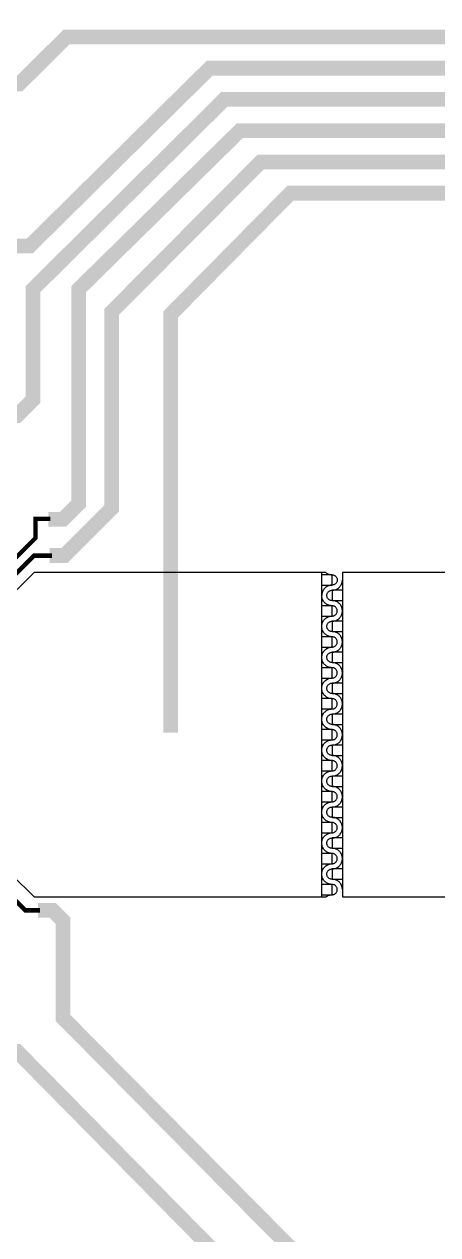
# Model space of a CAD drawing. Extents: x 190.8 to 267.1, y 124 to 174.8.
# Drawn here: x 233.59 to 236.39, y 150.39 to 158.6 of the extents above; entities that cross this region are included whole.
import ezdxf

# ---------------------------------------------------------------- set-up
doc = ezdxf.new("R2010")
doc.units = 0
doc.header["$MEASUREMENT"] = 0

msp = doc.modelspace()

# ---------------------------------------------------------------- linework, layer by layer
for points, const_width in [([(232.3371, 158.1957), (233.5546, 158.1957), (233.8746, 158.5134), (254.9479, 158.5134), (255.7994, 159.3557), (256.8946, 159.3557)], 0.1), ([(233.5249, 157.0957), (233.6249, 157.0957), (234.8446, 158.3016), (255.0023, 158.3016), (255.5194, 158.3881), (261.6627, 158.3881), (261.9746, 157.6697), (261.9746, 156.8157)], 0.1), ([(232.3296, 155.9457), (233.5396, 155.9457), (233.6464, 156.0525), (233.6464, 156.8025), (234.9439, 158.0898), (255.0023, 158.0898), (255.5194, 158.1531), (259.1619, 158.1531), (259.4346, 157.4507), (259.4346, 156.8055)], 0.1), ([(233.7509, 155.2426), (233.8509, 155.2426), (233.9562, 155.3479), (233.9562, 156.8025), (235.0496, 157.878), (256.2596, 157.878), (256.8946, 157.2462), (256.8946, 156.8157)], 0.1), ([(233.7611, 154.9965), (233.8611, 154.9965), (234.1806, 155.316), (234.1806, 156.6491), (235.1911, 157.6661), (254.6561, 157.6661), (255.7048, 155.8481), (261.3396, 155.8481), (261.9746, 155.2021), (261.9746, 154.2757)], 0.1), ([(234.5796, 153.7957), (234.5796, 156.6307), (235.3921, 157.4543), (254.0446, 157.4543), (255.3563, 155.6131), (258.7996, 155.6131), (259.4346, 154.6391), (259.4346, 154.2757)], 0.1), ([(233.7656, 155.2456), (233.6646, 155.2456), (233.6646, 155.1156), (233.4446, 154.8956), (233.3496, 154.8956)], 0.03), ([(233.399, 154.7399), (233.6546, 154.9956), (233.7756, 154.9956)], 0.03), ([(233.6806, 152.5899), (233.7806, 152.5899), (233.8513, 152.5192), (233.8513, 151.8592), (235.4651, 150.2277), (253.7959, 150.2277), (255.8874, 153.0731), (258.7996, 153.0731), (259.4346, 152.4356), (259.4346, 151.9356)], 0.1), ([(233.6956, 152.5896), (233.5956, 152.5896), (233.4896, 152.6956), (233.3496, 152.6956)], 0.03), ([(232.3296, 151.6331), (233.5396, 151.6331), (235.2516, 149.8948), (254.2034, 149.8948), (256.2596, 151.9356), (256.8946, 151.9356)], 0.1)]:
    msp.add_lwpolyline(points, dxfattribs=dict(const_width=const_width))
for points in [[(235.6313, 154.8806), (233.6546, 154.8806), (233.5046, 154.7306), (233.5046, 152.8306), (233.6546, 152.6806), (235.6313, 152.6806)], [(235.6046, 152.6806), (235.6046, 154.8806)], [(235.6046, 154.7956), (235.6746, 154.7956), (235.6746, 154.8656), (235.6046, 154.8656)], [(235.6313, 154.8806), (235.6316, 154.8803), (235.6364, 154.8768), (235.6464, 154.8713), (235.6519, 154.8693), (235.6574, 154.8676), (235.6631, 154.8666), (235.6689, 154.8658), (235.6746, 154.8656)], [(235.6746, 154.8656), (235.6786, 154.8653), (235.6826, 154.8646), (235.6866, 154.8636), (235.6904, 154.8618), (235.6939, 154.8598), (235.6971, 154.8573), (235.7001, 154.8546), (235.7026, 154.8516), (235.7049, 154.8481), (235.7069, 154.8443), (235.7081, 154.8406), (235.7091, 154.8366), (235.7096, 154.8326), (235.7096, 154.8286), (235.7091, 154.8246), (235.7081, 154.8206), (235.7069, 154.8166), (235.7049, 154.8131), (235.7026, 154.8096), (235.7001, 154.8066), (235.6971, 154.8038), (235.6939, 154.8013), (235.6904, 154.7993), (235.6866, 154.7976), (235.6826, 154.7966), (235.6786, 154.7958), (235.6746, 154.7956)], [(235.6746, 154.7956), (235.6689, 154.7953), (235.6631, 154.7946), (235.6574, 154.7936), (235.6519, 154.7918), (235.6464, 154.7898), (235.6364, 154.7843), (235.6316, 154.7808), (235.6271, 154.7771), (235.6231, 154.7731), (235.6194, 154.7686), (235.6159, 154.7638), (235.6104, 154.7538), (235.6084, 154.7483), (235.6066, 154.7428), (235.6056, 154.7371), (235.6049, 154.7313), (235.6046, 154.7256)], [(235.6746, 154.7606), (235.6804, 154.7608), (235.6861, 154.7616), (235.6919, 154.7626), (235.6974, 154.7643), (235.7029, 154.7663), (235.7129, 154.7718), (235.7176, 154.7753), (235.7221, 154.7791), (235.7261, 154.7831), (235.7299, 154.7876), (235.7334, 154.7923), (235.7389, 154.8023), (235.7409, 154.8078), (235.7426, 154.8133), (235.7436, 154.8191), (235.7444, 154.8248), (235.7446, 154.8306)], [(235.6746, 154.6556), (235.6689, 154.6558), (235.6631, 154.6566), (235.6574, 154.6576), (235.6519, 154.6593), (235.6464, 154.6613), (235.6364, 154.6668), (235.6316, 154.6703), (235.6271, 154.6741), (235.6231, 154.6781), (235.6194, 154.6826), (235.6159, 154.6873), (235.6104, 154.6973), (235.6084, 154.7028), (235.6066, 154.7083), (235.6056, 154.7141), (235.6049, 154.7198), (235.6046, 154.7256)], [(235.6746, 154.6906), (235.6706, 154.6908), (235.6666, 154.6916), (235.6626, 154.6926), (235.6589, 154.6943), (235.6554, 154.6963), (235.6521, 154.6988), (235.6491, 154.7016), (235.6466, 154.7046), (235.6444, 154.7081), (235.6424, 154.7118), (235.6411, 154.7156), (235.6401, 154.7196), (235.6396, 154.7236), (235.6396, 154.7276), (235.6401, 154.7316), (235.6411, 154.7356), (235.6424, 154.7396), (235.6444, 154.7431), (235.6466, 154.7466), (235.6491, 154.7496), (235.6521, 154.7523), (235.6554, 154.7548), (235.6589, 154.7568), (235.6626, 154.7586), (235.6666, 154.7596), (235.6706, 154.7603), (235.6746, 154.7606)], [(235.7446, 154.7606), (235.6746, 154.7606), (235.6746, 154.6906), (235.7446, 154.6906)], [(235.7446, 154.6206), (235.7444, 154.6263), (235.7436, 154.6321), (235.7426, 154.6378), (235.7409, 154.6433), (235.7389, 154.6488), (235.7334, 154.6588), (235.7299, 154.6636), (235.7261, 154.6681), (235.7221, 154.6721), (235.7176, 154.6758), (235.7129, 154.6793), (235.7029, 154.6848), (235.6974, 154.6868), (235.6919, 154.6886), (235.6861, 154.6896), (235.6804, 154.6903), (235.6746, 154.6906)], [(235.6046, 154.5856), (235.6746, 154.5856), (235.6746, 154.6556), (235.6046, 154.6556)], [(235.6746, 154.5856), (235.6786, 154.5858), (235.6826, 154.5866), (235.6866, 154.5876), (235.6904, 154.5893), (235.6939, 154.5913), (235.6971, 154.5938), (235.7001, 154.5966), (235.7026, 154.5996), (235.7049, 154.6031), (235.7069, 154.6068), (235.7081, 154.6106), (235.7091, 154.6146), (235.7096, 154.6186), (235.7096, 154.6226), (235.7091, 154.6266), (235.7081, 154.6306), (235.7069, 154.6346), (235.7049, 154.6381), (235.7026, 154.6416), (235.7001, 154.6446), (235.6971, 154.6473), (235.6939, 154.6498), (235.6904, 154.6518), (235.6866, 154.6536), (235.6826, 154.6546), (235.6786, 154.6553), (235.6746, 154.6556)], [(235.6746, 154.5506), (235.6804, 154.5508), (235.6861, 154.5516), (235.6919, 154.5526), (235.6974, 154.5543), (235.7029, 154.5563), (235.7129, 154.5618), (235.7176, 154.5653), (235.7221, 154.5691), (235.7261, 154.5731), (235.7299, 154.5776), (235.7334, 154.5823), (235.7389, 154.5923), (235.7409, 154.5978), (235.7426, 154.6033), (235.7436, 154.6091), (235.7444, 154.6148), (235.7446, 154.6206)], [(235.6046, 154.5156), (235.6049, 154.5213), (235.6056, 154.5271), (235.6066, 154.5328), (235.6084, 154.5383), (235.6104, 154.5438), (235.6159, 154.5538), (235.6194, 154.5586), (235.6231, 154.5631), (235.6271, 154.5671), (235.6316, 154.5708), (235.6364, 154.5743), (235.6464, 154.5798), (235.6519, 154.5818), (235.6574, 154.5836), (235.6631, 154.5846), (235.6689, 154.5853), (235.6746, 154.5856)], [(235.6746, 154.4806), (235.6706, 154.4808), (235.6666, 154.4816), (235.6626, 154.4826), (235.6589, 154.4843), (235.6554, 154.4863), (235.6521, 154.4888), (235.6491, 154.4916), (235.6466, 154.4946), (235.6444, 154.4981), (235.6424, 154.5018), (235.6411, 154.5056), (235.6401, 154.5096), (235.6396, 154.5136), (235.6396, 154.5176), (235.6401, 154.5216), (235.6411, 154.5256), (235.6424, 154.5296), (235.6444, 154.5331), (235.6466, 154.5366), (235.6491, 154.5396), (235.6521, 154.5423), (235.6554, 154.5448), (235.6589, 154.5468), (235.6626, 154.5486), (235.6666, 154.5496), (235.6706, 154.5503), (235.6746, 154.5506)], [(235.7446, 154.5506), (235.6746, 154.5506), (235.6746, 154.4806), (235.7446, 154.4806)], [(235.6746, 154.4456), (235.6689, 154.4458), (235.6631, 154.4466), (235.6574, 154.4476), (235.6519, 154.4493), (235.6464, 154.4513), (235.6364, 154.4568), (235.6316, 154.4603), (235.6271, 154.4641), (235.6231, 154.4681), (235.6194, 154.4726), (235.6159, 154.4773), (235.6104, 154.4873), (235.6084, 154.4928), (235.6066, 154.4983), (235.6056, 154.5041), (235.6049, 154.5098), (235.6046, 154.5156)], [(235.6046, 154.3756), (235.6746, 154.3756), (235.6746, 154.4456), (235.6046, 154.4456)], [(235.7446, 154.4106), (235.7444, 154.4163), (235.7436, 154.4221), (235.7426, 154.4278), (235.7409, 154.4333), (235.7389, 154.4388), (235.7334, 154.4488), (235.7299, 154.4536), (235.7261, 154.4581), (235.7221, 154.4621), (235.7176, 154.4658), (235.7129, 154.4693), (235.7029, 154.4748), (235.6974, 154.4768), (235.6919, 154.4786), (235.6861, 154.4796), (235.6804, 154.4803), (235.6746, 154.4806)], [(235.6746, 154.3756), (235.6786, 154.3758), (235.6826, 154.3766), (235.6866, 154.3776), (235.6904, 154.3793), (235.6939, 154.3813), (235.6971, 154.3838), (235.7001, 154.3866), (235.7026, 154.3896), (235.7049, 154.3931), (235.7069, 154.3968), (235.7081, 154.4006), (235.7091, 154.4046), (235.7096, 154.4086), (235.7096, 154.4126), (235.7091, 154.4166), (235.7081, 154.4206), (235.7069, 154.4246), (235.7049, 154.4281), (235.7026, 154.4316), (235.7001, 154.4346), (235.6971, 154.4373), (235.6939, 154.4398), (235.6904, 154.4418), (235.6866, 154.4436), (235.6826, 154.4446), (235.6786, 154.4453), (235.6746, 154.4456)], [(235.6046, 154.3056), (235.6049, 154.3113), (235.6056, 154.3171), (235.6066, 154.3228), (235.6084, 154.3283), (235.6104, 154.3338), (235.6159, 154.3438), (235.6194, 154.3486), (235.6231, 154.3531), (235.6271, 154.3571), (235.6316, 154.3608), (235.6364, 154.3643), (235.6464, 154.3698), (235.6519, 154.3718), (235.6574, 154.3736), (235.6631, 154.3746), (235.6689, 154.3753), (235.6746, 154.3756)], [(235.6746, 154.3406), (235.6804, 154.3408), (235.6861, 154.3416), (235.6919, 154.3426), (235.6974, 154.3443), (235.7029, 154.3463), (235.7129, 154.3518), (235.7176, 154.3553), (235.7221, 154.3591), (235.7261, 154.3631), (235.7299, 154.3676), (235.7334, 154.3723), (235.7389, 154.3823), (235.7409, 154.3878), (235.7426, 154.3933), (235.7436, 154.3991), (235.7444, 154.4048), (235.7446, 154.4106)], [(235.6746, 154.2356), (235.6689, 154.2358), (235.6631, 154.2366), (235.6574, 154.2376), (235.6519, 154.2393), (235.6464, 154.2413), (235.6364, 154.2468), (235.6316, 154.2503), (235.6271, 154.2541), (235.6231, 154.2581), (235.6194, 154.2626), (235.6159, 154.2673), (235.6104, 154.2773), (235.6084, 154.2828), (235.6066, 154.2883), (235.6056, 154.2941), (235.6049, 154.2998), (235.6046, 154.3056)], [(235.6746, 154.2706), (235.6706, 154.2708), (235.6666, 154.2716), (235.6626, 154.2726), (235.6589, 154.2743), (235.6554, 154.2763), (235.6521, 154.2788), (235.6491, 154.2816), (235.6466, 154.2846), (235.6444, 154.2881), (235.6424, 154.2918), (235.6411, 154.2956), (235.6401, 154.2996), (235.6396, 154.3036), (235.6396, 154.3076), (235.6401, 154.3116), (235.6411, 154.3156), (235.6424, 154.3196), (235.6444, 154.3231), (235.6466, 154.3266), (235.6491, 154.3296), (235.6521, 154.3323), (235.6554, 154.3348), (235.6589, 154.3368), (235.6626, 154.3386), (235.6666, 154.3396), (235.6706, 154.3403), (235.6746, 154.3406)], [(235.7446, 154.3406), (235.6746, 154.3406), (235.6746, 154.2706), (235.7446, 154.2706)], [(235.6046, 154.1656), (235.6746, 154.1656), (235.6746, 154.2356), (235.6046, 154.2356)], [(235.7446, 154.2006), (235.7444, 154.2063), (235.7436, 154.2121), (235.7426, 154.2178), (235.7409, 154.2233), (235.7389, 154.2288), (235.7334, 154.2388), (235.7299, 154.2436), (235.7261, 154.2481), (235.7221, 154.2521), (235.7176, 154.2558), (235.7129, 154.2593), (235.7029, 154.2648), (235.6974, 154.2668), (235.6919, 154.2686), (235.6861, 154.2696), (235.6804, 154.2703), (235.6746, 154.2706)], [(235.6746, 154.1656), (235.6786, 154.1658), (235.6826, 154.1666), (235.6866, 154.1676), (235.6904, 154.1693), (235.6939, 154.1713), (235.6971, 154.1738), (235.7001, 154.1766), (235.7026, 154.1796), (235.7049, 154.1831), (235.7069, 154.1868), (235.7081, 154.1906), (235.7091, 154.1946), (235.7096, 154.1986), (235.7096, 154.2026), (235.7091, 154.2066), (235.7081, 154.2106), (235.7069, 154.2146), (235.7049, 154.2181), (235.7026, 154.2216), (235.7001, 154.2246), (235.6971, 154.2273), (235.6939, 154.2298), (235.6904, 154.2318), (235.6866, 154.2336), (235.6826, 154.2346), (235.6786, 154.2353), (235.6746, 154.2356)], [(235.6746, 154.1306), (235.6804, 154.1308), (235.6861, 154.1316), (235.6919, 154.1326), (235.6974, 154.1343), (235.7029, 154.1363), (235.7129, 154.1418), (235.7176, 154.1453), (235.7221, 154.1491), (235.7261, 154.1531), (235.7299, 154.1576), (235.7334, 154.1623), (235.7389, 154.1723), (235.7409, 154.1778), (235.7426, 154.1833), (235.7436, 154.1891), (235.7444, 154.1948), (235.7446, 154.2006)], [(235.6046, 154.0956), (235.6049, 154.1013), (235.6056, 154.1071), (235.6066, 154.1128), (235.6084, 154.1183), (235.6104, 154.1238), (235.6159, 154.1338), (235.6194, 154.1386), (235.6231, 154.1431), (235.6271, 154.1471), (235.6316, 154.1508), (235.6364, 154.1543), (235.6464, 154.1598), (235.6519, 154.1618), (235.6574, 154.1636), (235.6631, 154.1646), (235.6689, 154.1653), (235.6746, 154.1656)], [(235.6746, 154.0606), (235.6706, 154.0608), (235.6666, 154.0616), (235.6626, 154.0626), (235.6589, 154.0643), (235.6554, 154.0663), (235.6521, 154.0688), (235.6491, 154.0716), (235.6466, 154.0746), (235.6444, 154.0781), (235.6424, 154.0818), (235.6411, 154.0856), (235.6401, 154.0896), (235.6396, 154.0936), (235.6396, 154.0976), (235.6401, 154.1016), (235.6411, 154.1056), (235.6424, 154.1096), (235.6444, 154.1131), (235.6466, 154.1166), (235.6491, 154.1196), (235.6521, 154.1223), (235.6554, 154.1248), (235.6589, 154.1268), (235.6626, 154.1286), (235.6666, 154.1296), (235.6706, 154.1303), (235.6746, 154.1306)], [(235.7446, 154.1306), (235.6746, 154.1306), (235.6746, 154.0606), (235.7446, 154.0606)], [(235.6746, 154.0256), (235.6689, 154.0258), (235.6631, 154.0266), (235.6574, 154.0276), (235.6519, 154.0293), (235.6464, 154.0313), (235.6364, 154.0368), (235.6316, 154.0403), (235.6271, 154.0441), (235.6231, 154.0481), (235.6194, 154.0526), (235.6159, 154.0573), (235.6104, 154.0673), (235.6084, 154.0728), (235.6066, 154.0783), (235.6056, 154.0841), (235.6049, 154.0898), (235.6046, 154.0956)], [(235.7446, 153.9906), (235.7444, 153.9963), (235.7436, 154.0021), (235.7426, 154.0078), (235.7409, 154.0133), (235.7389, 154.0188), (235.7334, 154.0288), (235.7299, 154.0336), (235.7261, 154.0381), (235.7221, 154.0421), (235.7176, 154.0458), (235.7129, 154.0493), (235.7029, 154.0548), (235.6974, 154.0568), (235.6919, 154.0586), (235.6861, 154.0596), (235.6804, 154.0603), (235.6746, 154.0606)], [(235.6046, 153.9556), (235.6746, 153.9556), (235.6746, 154.0256), (235.6046, 154.0256)], [(235.6046, 153.8856), (235.6049, 153.8913), (235.6056, 153.8971), (235.6066, 153.9028), (235.6084, 153.9083), (235.6104, 153.9138), (235.6159, 153.9238), (235.6194, 153.9286), (235.6231, 153.9331), (235.6271, 153.9371), (235.6316, 153.9408), (235.6364, 153.9443), (235.6464, 153.9498), (235.6519, 153.9518), (235.6574, 153.9536), (235.6631, 153.9546), (235.6689, 153.9553), (235.6746, 153.9556)], [(235.6746, 153.9556), (235.6786, 153.9558), (235.6826, 153.9566), (235.6866, 153.9576), (235.6904, 153.9593), (235.6939, 153.9613), (235.6971, 153.9638), (235.7001, 153.9666), (235.7026, 153.9696), (235.7049, 153.9731), (235.7069, 153.9768), (235.7081, 153.9806), (235.7091, 153.9846), (235.7096, 153.9886), (235.7096, 153.9926), (235.7091, 153.9966), (235.7081, 154.0006), (235.7069, 154.0046), (235.7049, 154.0081), (235.7026, 154.0116), (235.7001, 154.0146), (235.6971, 154.0173), (235.6939, 154.0198), (235.6904, 154.0218), (235.6866, 154.0236), (235.6826, 154.0246), (235.6786, 154.0253), (235.6746, 154.0256)], [(235.6746, 153.9206), (235.6804, 153.9208), (235.6861, 153.9216), (235.6919, 153.9226), (235.6974, 153.9243), (235.7029, 153.9263), (235.7129, 153.9318), (235.7176, 153.9353), (235.7221, 153.9391), (235.7261, 153.9431), (235.7299, 153.9476), (235.7334, 153.9523), (235.7389, 153.9623), (235.7409, 153.9678), (235.7426, 153.9733), (235.7436, 153.9791), (235.7444, 153.9848), (235.7446, 153.9906)], [(235.6746, 153.8156), (235.6689, 153.8158), (235.6631, 153.8166), (235.6574, 153.8176), (235.6519, 153.8193), (235.6464, 153.8213), (235.6364, 153.8268), (235.6316, 153.8303), (235.6271, 153.8341), (235.6231, 153.8381), (235.6194, 153.8426), (235.6159, 153.8473), (235.6104, 153.8573), (235.6084, 153.8628), (235.6066, 153.8683), (235.6056, 153.8741), (235.6049, 153.8798), (235.6046, 153.8856)], [(235.6746, 153.8506), (235.6706, 153.8508), (235.6666, 153.8516), (235.6626, 153.8526), (235.6589, 153.8543), (235.6554, 153.8563), (235.6521, 153.8588), (235.6491, 153.8616), (235.6466, 153.8646), (235.6444, 153.8681), (235.6424, 153.8718), (235.6411, 153.8756), (235.6401, 153.8796), (235.6396, 153.8836), (235.6396, 153.8876), (235.6401, 153.8916), (235.6411, 153.8956), (235.6424, 153.8996), (235.6444, 153.9031), (235.6466, 153.9066), (235.6491, 153.9096), (235.6521, 153.9123), (235.6554, 153.9148), (235.6589, 153.9168), (235.6626, 153.9186), (235.6666, 153.9196), (235.6706, 153.9203), (235.6746, 153.9206)], [(235.7446, 153.9206), (235.6746, 153.9206), (235.6746, 153.8506), (235.7446, 153.8506)], [(235.6046, 153.7456), (235.6746, 153.7456), (235.6746, 153.8156), (235.6046, 153.8156)], [(235.7446, 153.7806), (235.7444, 153.7863), (235.7436, 153.7921), (235.7426, 153.7978), (235.7409, 153.8033), (235.7389, 153.8088), (235.7334, 153.8188), (235.7299, 153.8236), (235.7261, 153.8281), (235.7221, 153.8321), (235.7176, 153.8358), (235.7129, 153.8393), (235.7029, 153.8448), (235.6974, 153.8468), (235.6919, 153.8486), (235.6861, 153.8496), (235.6804, 153.8503), (235.6746, 153.8506)], [(235.6746, 153.7456), (235.6786, 153.7458), (235.6826, 153.7466), (235.6866, 153.7476), (235.6904, 153.7493), (235.6939, 153.7513), (235.6971, 153.7538), (235.7001, 153.7566), (235.7026, 153.7596), (235.7049, 153.7631), (235.7069, 153.7668), (235.7081, 153.7706), (235.7091, 153.7746), (235.7096, 153.7786), (235.7096, 153.7826), (235.7091, 153.7866), (235.7081, 153.7906), (235.7069, 153.7946), (235.7049, 153.7981), (235.7026, 153.8016), (235.7001, 153.8046), (235.6971, 153.8073), (235.6939, 153.8098), (235.6904, 153.8118), (235.6866, 153.8136), (235.6826, 153.8146), (235.6786, 153.8153), (235.6746, 153.8156)], [(235.6046, 153.6756), (235.6049, 153.6813), (235.6056, 153.6871), (235.6066, 153.6928), (235.6084, 153.6983), (235.6104, 153.7038), (235.6159, 153.7138), (235.6194, 153.7186), (235.6231, 153.7231), (235.6271, 153.7271), (235.6316, 153.7308), (235.6364, 153.7343), (235.6464, 153.7398), (235.6519, 153.7418), (235.6574, 153.7436), (235.6631, 153.7446), (235.6689, 153.7453), (235.6746, 153.7456)], [(235.6746, 153.6406), (235.6706, 153.6408), (235.6666, 153.6416), (235.6626, 153.6426), (235.6589, 153.6443), (235.6554, 153.6463), (235.6521, 153.6488), (235.6491, 153.6516), (235.6466, 153.6546), (235.6444, 153.6581), (235.6424, 153.6618), (235.6411, 153.6656), (235.6401, 153.6696), (235.6396, 153.6736), (235.6396, 153.6776), (235.6401, 153.6816), (235.6411, 153.6856), (235.6424, 153.6896), (235.6444, 153.6931), (235.6466, 153.6966), (235.6491, 153.6996), (235.6521, 153.7023), (235.6554, 153.7048), (235.6589, 153.7068), (235.6626, 153.7086), (235.6666, 153.7096), (235.6706, 153.7103), (235.6746, 153.7106)], [(235.6746, 153.7106), (235.6804, 153.7108), (235.6861, 153.7116), (235.6919, 153.7126), (235.6974, 153.7143), (235.7029, 153.7163), (235.7129, 153.7218), (235.7176, 153.7253), (235.7221, 153.7291), (235.7261, 153.7331), (235.7299, 153.7376), (235.7334, 153.7423), (235.7389, 153.7523), (235.7409, 153.7578), (235.7426, 153.7633), (235.7436, 153.7691), (235.7444, 153.7748), (235.7446, 153.7806)], [(235.7446, 153.7106), (235.6746, 153.7106), (235.6746, 153.6406), (235.7446, 153.6406)], [(235.6746, 153.6056), (235.6689, 153.6058), (235.6631, 153.6066), (235.6574, 153.6076), (235.6519, 153.6093), (235.6464, 153.6113), (235.6364, 153.6168), (235.6316, 153.6203), (235.6271, 153.6241), (235.6231, 153.6281), (235.6194, 153.6326), (235.6159, 153.6373), (235.6104, 153.6473), (235.6084, 153.6528), (235.6066, 153.6583), (235.6056, 153.6641), (235.6049, 153.6698), (235.6046, 153.6756)], [(235.7446, 153.5706), (235.7444, 153.5763), (235.7436, 153.5821), (235.7426, 153.5878), (235.7409, 153.5933), (235.7389, 153.5988), (235.7334, 153.6088), (235.7299, 153.6136), (235.7261, 153.6181), (235.7221, 153.6221), (235.7176, 153.6258), (235.7129, 153.6293), (235.7029, 153.6348), (235.6974, 153.6368), (235.6919, 153.6386), (235.6861, 153.6396), (235.6804, 153.6403), (235.6746, 153.6406)], [(235.6046, 153.5356), (235.6746, 153.5356), (235.6746, 153.6056), (235.6046, 153.6056)], [(235.6746, 153.5356), (235.6786, 153.5358), (235.6826, 153.5366), (235.6866, 153.5376), (235.6904, 153.5393), (235.6939, 153.5413), (235.6971, 153.5438), (235.7001, 153.5466), (235.7026, 153.5496), (235.7049, 153.5531), (235.7069, 153.5568), (235.7081, 153.5606), (235.7091, 153.5646), (235.7096, 153.5686), (235.7096, 153.5726), (235.7091, 153.5766), (235.7081, 153.5806), (235.7069, 153.5846), (235.7049, 153.5881), (235.7026, 153.5916), (235.7001, 153.5946), (235.6971, 153.5973), (235.6939, 153.5998), (235.6904, 153.6018), (235.6866, 153.6036), (235.6826, 153.6046), (235.6786, 153.6053), (235.6746, 153.6056)], [(235.6746, 153.5006), (235.6804, 153.5008), (235.6861, 153.5016), (235.6919, 153.5026), (235.6974, 153.5043), (235.7029, 153.5063), (235.7129, 153.5118), (235.7176, 153.5153), (235.7221, 153.5191), (235.7261, 153.5231), (235.7299, 153.5276), (235.7334, 153.5323), (235.7389, 153.5423), (235.7409, 153.5478), (235.7426, 153.5533), (235.7436, 153.5591), (235.7444, 153.5648), (235.7446, 153.5706)], [(235.6046, 153.4656), (235.6049, 153.4713), (235.6056, 153.4771), (235.6066, 153.4828), (235.6084, 153.4883), (235.6104, 153.4938), (235.6159, 153.5038), (235.6194, 153.5086), (235.6231, 153.5131), (235.6271, 153.5171), (235.6316, 153.5208), (235.6364, 153.5243), (235.6464, 153.5298), (235.6519, 153.5318), (235.6574, 153.5336), (235.6631, 153.5346), (235.6689, 153.5353), (235.6746, 153.5356)], [(235.6746, 153.3956), (235.6689, 153.3958), (235.6631, 153.3966), (235.6574, 153.3976), (235.6519, 153.3993), (235.6464, 153.4013), (235.6364, 153.4068), (235.6316, 153.4103), (235.6271, 153.4141), (235.6231, 153.4181), (235.6194, 153.4226), (235.6159, 153.4273), (235.6104, 153.4373), (235.6084, 153.4428), (235.6066, 153.4483), (235.6056, 153.4541), (235.6049, 153.4598), (235.6046, 153.4656)], [(235.6746, 153.4306), (235.6706, 153.4308), (235.6666, 153.4316), (235.6626, 153.4326), (235.6589, 153.4343), (235.6554, 153.4363), (235.6521, 153.4388), (235.6491, 153.4416), (235.6466, 153.4446), (235.6444, 153.4481), (235.6424, 153.4518), (235.6411, 153.4556), (235.6401, 153.4596), (235.6396, 153.4636), (235.6396, 153.4676), (235.6401, 153.4716), (235.6411, 153.4756), (235.6424, 153.4796), (235.6444, 153.4831), (235.6466, 153.4866), (235.6491, 153.4896), (235.6521, 153.4923), (235.6554, 153.4948), (235.6589, 153.4968), (235.6626, 153.4986), (235.6666, 153.4996), (235.6706, 153.5003), (235.6746, 153.5006)], [(235.7446, 153.5006), (235.6746, 153.5006), (235.6746, 153.4306), (235.7446, 153.4306)], [(235.6046, 153.3256), (235.6746, 153.3256), (235.6746, 153.3956), (235.6046, 153.3956)], [(235.7446, 153.3606), (235.7444, 153.3663), (235.7436, 153.3721), (235.7426, 153.3778), (235.7409, 153.3833), (235.7389, 153.3888), (235.7334, 153.3988), (235.7299, 153.4036), (235.7261, 153.4081), (235.7221, 153.4121), (235.7176, 153.4158), (235.7129, 153.4193), (235.7029, 153.4248), (235.6974, 153.4268), (235.6919, 153.4286), (235.6861, 153.4296), (235.6804, 153.4303), (235.6746, 153.4306)], [(235.6746, 153.3256), (235.6786, 153.3258), (235.6826, 153.3266), (235.6866, 153.3276), (235.6904, 153.3293), (235.6939, 153.3313), (235.6971, 153.3338), (235.7001, 153.3366), (235.7026, 153.3396), (235.7049, 153.3431), (235.7069, 153.3468), (235.7081, 153.3506), (235.7091, 153.3546), (235.7096, 153.3586), (235.7096, 153.3626), (235.7091, 153.3666), (235.7081, 153.3706), (235.7069, 153.3746), (235.7049, 153.3781), (235.7026, 153.3816), (235.7001, 153.3846), (235.6971, 153.3873), (235.6939, 153.3898), (235.6904, 153.3918), (235.6866, 153.3936), (235.6826, 153.3946), (235.6786, 153.3953), (235.6746, 153.3956)], [(235.6046, 153.2556), (235.6049, 153.2613), (235.6056, 153.2671), (235.6066, 153.2728), (235.6084, 153.2783), (235.6104, 153.2838), (235.6159, 153.2938), (235.6194, 153.2986), (235.6231, 153.3031), (235.6271, 153.3071), (235.6316, 153.3108), (235.6364, 153.3143), (235.6464, 153.3198), (235.6519, 153.3218), (235.6574, 153.3236), (235.6631, 153.3246), (235.6689, 153.3253), (235.6746, 153.3256)], [(235.6746, 153.2906), (235.6804, 153.2908), (235.6861, 153.2916), (235.6919, 153.2926), (235.6974, 153.2943), (235.7029, 153.2963), (235.7129, 153.3018), (235.7176, 153.3053), (235.7221, 153.3091), (235.7261, 153.3131), (235.7299, 153.3176), (235.7334, 153.3223), (235.7389, 153.3323), (235.7409, 153.3378), (235.7426, 153.3433), (235.7436, 153.3491), (235.7444, 153.3548), (235.7446, 153.3606)], [(235.6746, 153.1856), (235.6689, 153.1858), (235.6631, 153.1866), (235.6574, 153.1876), (235.6519, 153.1893), (235.6464, 153.1913), (235.6364, 153.1968), (235.6316, 153.2003), (235.6271, 153.2041), (235.6231, 153.2081), (235.6194, 153.2126), (235.6159, 153.2173), (235.6104, 153.2273), (235.6084, 153.2328), (235.6066, 153.2383), (235.6056, 153.2441), (235.6049, 153.2498), (235.6046, 153.2556)], [(235.6746, 153.2206), (235.6706, 153.2208), (235.6666, 153.2216), (235.6626, 153.2226), (235.6589, 153.2243), (235.6554, 153.2263), (235.6521, 153.2288), (235.6491, 153.2316), (235.6466, 153.2346), (235.6444, 153.2381), (235.6424, 153.2418), (235.6411, 153.2456), (235.6401, 153.2496), (235.6396, 153.2536), (235.6396, 153.2576), (235.6401, 153.2616), (235.6411, 153.2656), (235.6424, 153.2696), (235.6444, 153.2731), (235.6466, 153.2766), (235.6491, 153.2796), (235.6521, 153.2823), (235.6554, 153.2848), (235.6589, 153.2868), (235.6626, 153.2886), (235.6666, 153.2896), (235.6706, 153.2903), (235.6746, 153.2906)], [(235.7446, 153.2906), (235.6746, 153.2906), (235.6746, 153.2206), (235.7446, 153.2206)], [(235.7446, 153.1506), (235.7444, 153.1563), (235.7436, 153.1621), (235.7426, 153.1678), (235.7409, 153.1733), (235.7389, 153.1788), (235.7334, 153.1888), (235.7299, 153.1936), (235.7261, 153.1981), (235.7221, 153.2021), (235.7176, 153.2058), (235.7129, 153.2093), (235.7029, 153.2148), (235.6974, 153.2168), (235.6919, 153.2186), (235.6861, 153.2196), (235.6804, 153.2203), (235.6746, 153.2206)], [(235.6046, 153.1156), (235.6746, 153.1156), (235.6746, 153.1856), (235.6046, 153.1856)], [(235.6746, 153.1156), (235.6786, 153.1158), (235.6826, 153.1166), (235.6866, 153.1176), (235.6904, 153.1193), (235.6939, 153.1213), (235.6971, 153.1238), (235.7001, 153.1266), (235.7026, 153.1296), (235.7049, 153.1331), (235.7069, 153.1368), (235.7081, 153.1406), (235.7091, 153.1446), (235.7096, 153.1486), (235.7096, 153.1526), (235.7091, 153.1566), (235.7081, 153.1606), (235.7069, 153.1646), (235.7049, 153.1681), (235.7026, 153.1716), (235.7001, 153.1746), (235.6971, 153.1773), (235.6939, 153.1798), (235.6904, 153.1818), (235.6866, 153.1836), (235.6826, 153.1846), (235.6786, 153.1853), (235.6746, 153.1856)], [(235.6746, 153.0806), (235.6804, 153.0808), (235.6861, 153.0816), (235.6919, 153.0826), (235.6974, 153.0843), (235.7029, 153.0863), (235.7129, 153.0918), (235.7176, 153.0953), (235.7221, 153.0991), (235.7261, 153.1031), (235.7299, 153.1076), (235.7334, 153.1123), (235.7389, 153.1223), (235.7409, 153.1278), (235.7426, 153.1333), (235.7436, 153.1391), (235.7444, 153.1448), (235.7446, 153.1506)], [(235.6046, 153.0456), (235.6049, 153.0513), (235.6056, 153.0571), (235.6066, 153.0628), (235.6084, 153.0683), (235.6104, 153.0738), (235.6159, 153.0838), (235.6194, 153.0886), (235.6231, 153.0931), (235.6271, 153.0971), (235.6316, 153.1008), (235.6364, 153.1043), (235.6464, 153.1098), (235.6519, 153.1118), (235.6574, 153.1136), (235.6631, 153.1146), (235.6689, 153.1153), (235.6746, 153.1156)], [(235.6746, 153.0106), (235.6706, 153.0108), (235.6666, 153.0116), (235.6626, 153.0126), (235.6589, 153.0143), (235.6554, 153.0163), (235.6521, 153.0188), (235.6491, 153.0216), (235.6466, 153.0246), (235.6444, 153.0281), (235.6424, 153.0318), (235.6411, 153.0356), (235.6401, 153.0396), (235.6396, 153.0436), (235.6396, 153.0476), (235.6401, 153.0516), (235.6411, 153.0556), (235.6424, 153.0596), (235.6444, 153.0631), (235.6466, 153.0666), (235.6491, 153.0696), (235.6521, 153.0723), (235.6554, 153.0748), (235.6589, 153.0768), (235.6626, 153.0786), (235.6666, 153.0796), (235.6706, 153.0803), (235.6746, 153.0806)], [(235.7446, 153.0806), (235.6746, 153.0806), (235.6746, 153.0106), (235.7446, 153.0106)], [(235.6746, 152.9756), (235.6689, 152.9758), (235.6631, 152.9766), (235.6574, 152.9776), (235.6519, 152.9793), (235.6464, 152.9813), (235.6364, 152.9868), (235.6316, 152.9903), (235.6271, 152.9941), (235.6231, 152.9981), (235.6194, 153.0026), (235.6159, 153.0073), (235.6104, 153.0173), (235.6084, 153.0228), (235.6066, 153.0283), (235.6056, 153.0341), (235.6049, 153.0398), (235.6046, 153.0456)], [(235.6046, 152.9056), (235.6746, 152.9056), (235.6746, 152.9756), (235.6046, 152.9756)], [(235.7446, 152.9406), (235.7444, 152.9463), (235.7436, 152.9521), (235.7426, 152.9578), (235.7409, 152.9633), (235.7389, 152.9688), (235.7334, 152.9788), (235.7299, 152.9836), (235.7261, 152.9881), (235.7221, 152.9921), (235.7176, 152.9958), (235.7129, 152.9993), (235.7029, 153.0048), (235.6974, 153.0068), (235.6919, 153.0086), (235.6861, 153.0096), (235.6804, 153.0103), (235.6746, 153.0106)], [(235.6746, 152.9056), (235.6786, 152.9058), (235.6826, 152.9066), (235.6866, 152.9076), (235.6904, 152.9093), (235.6939, 152.9113), (235.6971, 152.9138), (235.7001, 152.9166), (235.7026, 152.9196), (235.7049, 152.9231), (235.7069, 152.9268), (235.7081, 152.9306), (235.7091, 152.9346), (235.7096, 152.9386), (235.7096, 152.9426), (235.7091, 152.9466), (235.7081, 152.9506), (235.7069, 152.9546), (235.7049, 152.9581), (235.7026, 152.9616), (235.7001, 152.9646), (235.6971, 152.9673), (235.6939, 152.9698), (235.6904, 152.9718), (235.6866, 152.9736), (235.6826, 152.9746), (235.6786, 152.9753), (235.6746, 152.9756)], [(235.6046, 152.8356), (235.6049, 152.8413), (235.6056, 152.8471), (235.6066, 152.8528), (235.6084, 152.8583), (235.6104, 152.8638), (235.6159, 152.8738), (235.6194, 152.8786), (235.6231, 152.8831), (235.6271, 152.8871), (235.6316, 152.8908), (235.6364, 152.8943), (235.6464, 152.8998), (235.6519, 152.9018), (235.6574, 152.9036), (235.6631, 152.9046), (235.6689, 152.9053), (235.6746, 152.9056)], [(235.6746, 152.8706), (235.6804, 152.8708), (235.6861, 152.8716), (235.6919, 152.8726), (235.6974, 152.8743), (235.7029, 152.8763), (235.7129, 152.8818), (235.7176, 152.8853), (235.7221, 152.8891), (235.7261, 152.8931), (235.7299, 152.8976), (235.7334, 152.9023), (235.7389, 152.9123), (235.7409, 152.9178), (235.7426, 152.9233), (235.7436, 152.9291), (235.7444, 152.9348), (235.7446, 152.9406)], [(235.6746, 152.7656), (235.6689, 152.7658), (235.6631, 152.7666), (235.6574, 152.7676), (235.6519, 152.7693), (235.6464, 152.7713), (235.6364, 152.7768), (235.6316, 152.7803), (235.6271, 152.7841), (235.6231, 152.7881), (235.6194, 152.7926), (235.6159, 152.7973), (235.6104, 152.8073), (235.6084, 152.8128), (235.6066, 152.8183), (235.6056, 152.8241), (235.6049, 152.8298), (235.6046, 152.8356)], [(235.6746, 152.8006), (235.6706, 152.8008), (235.6666, 152.8016), (235.6626, 152.8026), (235.6589, 152.8043), (235.6554, 152.8063), (235.6521, 152.8088), (235.6491, 152.8116), (235.6466, 152.8146), (235.6444, 152.8181), (235.6424, 152.8218), (235.6411, 152.8256), (235.6401, 152.8296), (235.6396, 152.8336), (235.6396, 152.8376), (235.6401, 152.8416), (235.6411, 152.8456), (235.6424, 152.8496), (235.6444, 152.8531), (235.6466, 152.8566), (235.6491, 152.8596), (235.6521, 152.8623), (235.6554, 152.8648), (235.6589, 152.8668), (235.6626, 152.8686), (235.6666, 152.8696), (235.6706, 152.8703), (235.6746, 152.8706)], [(235.7446, 152.8706), (235.6746, 152.8706), (235.6746, 152.8006), (235.7446, 152.8006)], [(235.6046, 152.6956), (235.6746, 152.6956), (235.6746, 152.7656), (235.6046, 152.7656)], [(235.7446, 152.7306), (235.7444, 152.7363), (235.7436, 152.7421), (235.7426, 152.7478), (235.7409, 152.7533), (235.7389, 152.7588), (235.7334, 152.7688), (235.7299, 152.7736), (235.7261, 152.7781), (235.7221, 152.7821), (235.7176, 152.7858), (235.7129, 152.7893), (235.7029, 152.7948), (235.6974, 152.7968), (235.6919, 152.7986), (235.6861, 152.7996), (235.6804, 152.8003), (235.6746, 152.8006)], [(235.6746, 152.6956), (235.6786, 152.6958), (235.6826, 152.6966), (235.6866, 152.6976), (235.6904, 152.6993), (235.6939, 152.7013), (235.6971, 152.7038), (235.7001, 152.7066), (235.7026, 152.7096), (235.7049, 152.7131), (235.7069, 152.7168), (235.7081, 152.7206), (235.7091, 152.7246), (235.7096, 152.7286), (235.7096, 152.7326), (235.7091, 152.7366), (235.7081, 152.7406), (235.7069, 152.7446), (235.7049, 152.7481), (235.7026, 152.7516), (235.7001, 152.7546), (235.6971, 152.7573), (235.6939, 152.7598), (235.6904, 152.7618), (235.6866, 152.7636), (235.6826, 152.7646), (235.6786, 152.7653), (235.6746, 152.7656)], [(235.6313, 152.6806), (235.6316, 152.6808), (235.6364, 152.6843), (235.6464, 152.6898), (235.6519, 152.6918), (235.6574, 152.6936), (235.6631, 152.6946), (235.6689, 152.6953), (235.6746, 152.6956)]]:
    msp.add_lwpolyline(points)
msp.add_lwpolyline([(235.7446, 152.6806), (237.2446, 152.6806), (237.2446, 154.8806), (235.7446, 154.8806)], close=True)

doc.saveas('drawing.dxf')
